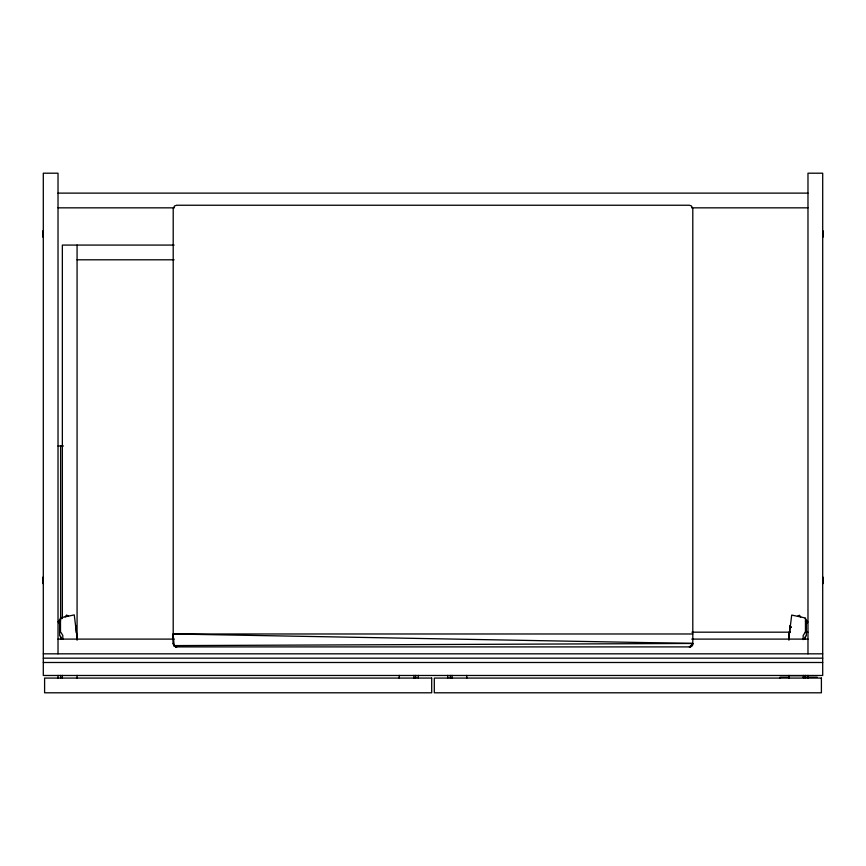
<?xml version="1.0" encoding="UTF-8"?>
<svg xmlns="http://www.w3.org/2000/svg" width="866" height="866" viewBox="0 0 866 866"><rect width="100%" height="100%" fill="white"/><g stroke="black" fill="none" stroke-linecap="round" stroke-linejoin="round"><path stroke-width="1.3" d="M788.699 639.292L791.708 615.066L805.467 617.999L805.467 631.866L803.161 635.568L803.161 639.606M65.286 616.808L66.52 615.055L68.457 616.127M60.739 618.335L58.141 621.82L59.786 624.061M804.222 638.924L806.343 635.525L806.343 621.42L805.467 621.225M797.499 616.3L799.437 615.228L800.671 616.982M689.336 646.891C699.295 639.433 683.848 653.798 692.8 643.46L692.8 208.706L691.501 206L689.336 205.242L176.664 205.242L174.499 206L173.2 208.706L173.2 643.46L174.499 646.144L176.664 646.902L689.336 646.902L692.042 645.603L692.8 643.438L173.2 633.977L173.557 644.964M690.126 646.805L692.042 645.603L692.8 643.46L173.958 645.603C178.861 648.017 173.774 647.389 173.2 643.438M806.17 624.234L807.816 621.994L805.218 618.508M60.49 621.052L59.613 621.247L59.613 635.352L61.735 638.762M58.022 193.118L807.978 193.118M58.022 207.84L174.228 207.84M691.772 207.84L807.978 207.84M174.12 245.078L62.352 245.078L62.352 618.54M77.074 259.8L174.12 259.8M58.022 445.99L63.413 445.99M691.945 632.18L790.442 632.18M805.283 632.18L807.978 632.18M692.8 633.977L173.2 633.977L173.958 645.603L176.664 646.902L173.958 645.603M58.022 639.108L174.228 639.108M691.772 639.108L807.978 639.108M43.3 653.83L822.7 653.83M43.3 658.16L822.7 658.16M43.3 662.49L822.7 662.49M788.504 675.686L805.618 675.686M789.023 677.212L779.995 677.212L779.995 678.078M802.695 677.212L817.233 677.212M77.258 639.119L74.249 614.892L60.49 617.826L60.49 631.693L62.796 635.395L62.796 639.444M807.978 653.83L807.978 173.2L822.7 173.2L822.7 675.48L43.3 675.48L43.3 173.2L58.022 173.2L58.022 653.83M807.978 675.383L807.978 678.078M805.38 636.25L805.38 638.946M805.38 675.383L805.38 678.078M803.648 675.372L803.648 678.078M789.695 625.75L789.695 632.635M788.926 632.072L788.926 640.19M788.926 675.372L788.926 678.078M466.774 675.372L466.774 678.078M452.052 675.372L452.052 678.078M450.32 675.383L450.32 678.078M447.722 675.383L447.722 678.078M418.278 675.383L418.278 678.078M415.68 675.383L415.68 678.078M413.948 675.372L413.948 678.078M399.226 675.372L399.226 678.078M77.074 245.078L77.074 640.19M77.074 675.372L77.074 678.078M76.262 625.577L76.262 632.461M62.352 675.372L62.352 678.078M60.62 445.99L60.62 620.056M60.62 636.25L60.62 638.946M60.62 675.383L60.62 678.078M58.022 675.383L58.022 678.078M43.376 237.36A26.132 26.132 0 0 1 43.376 230.572M43.257 237.371A26.132 26.132 0 0 1 43.246 230.562M822.624 230.572A26.132 26.132 0 0 1 822.624 237.36M822.711 230.562A26.056 26.056 0 0 1 822.732 237.371M822.624 576.972A26.132 26.132 0 0 1 822.624 583.76M822.711 576.962A26.056 26.056 0 0 1 822.732 583.771M43.376 583.76A26.132 26.132 0 0 1 43.376 576.972M43.257 583.771A26.132 26.132 0 0 1 43.246 576.962M791.08 626.908L791.015 627.471L791.08 626.908M431.701 678.078L44.599 678.078L44.599 692.8L431.701 692.8L431.701 678.078M821.401 678.078L434.299 678.078L434.299 692.8L821.401 692.8L821.401 678.078"/></g></svg>
